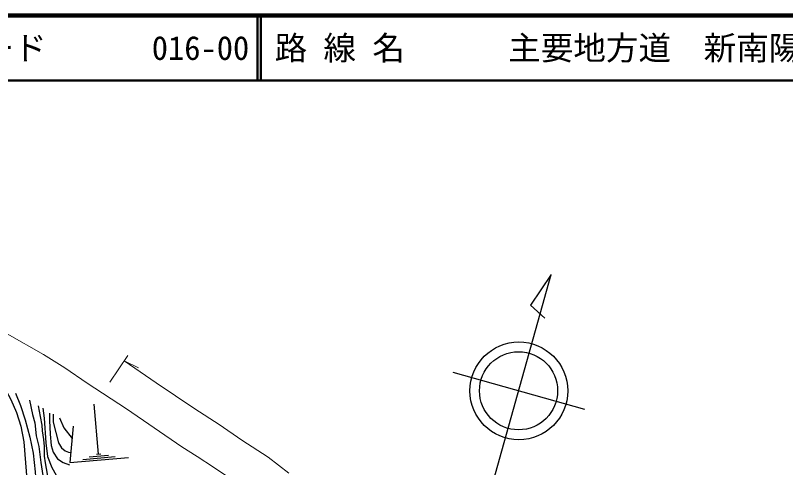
# Model space of a CAD drawing. Units: millimetres at full size, sheet at 1:1000; details may follow other scales. Extents: x 40000 to 680000, y 20000 to 380000.
# Drawn here: x 140586 to 258822, y 310592 to 380000 of the extents above; entities that cross this region are included whole.
import ezdxf
from ezdxf.enums import TextEntityAlignment as Align

# ---------------------------------------------------------------- set-up
doc = ezdxf.new("R2010")
doc.units = ezdxf.units.MM
doc.header["$LTSCALE"] = 1000
for name, color, linetype, lineweight in [('M-BGD', 7, 'Continuous', 25), ('M-BMK-SRVR', 3, 'Continuous', 25), ('M-STR-HTXT', 7, 'Continuous', 13), ('M-TTL', 2, 'Continuous', 140), ('M-TTL-LINE', 7, 'Continuous', 50)]:
    doc.layers.add(name, color=color, linetype=linetype, lineweight=lineweight)
doc.layers.add('M-TTL-TXT', color=7, linetype='Continuous')
doc.styles.add('ＭＳ ゴシック', font='')
doc.styles.get('ＭＳ ゴシック').set_extended_font_data('MS Gothic')

msp = doc.modelspace()

# ---------------------------------------------------------------- linework, layer by layer
at = {"layer": 'M-BGD'}
for p, q in [((153359, 312667), (152683, 320320)), ((150921, 311853), (155902, 312286)), ((151891, 312238), (154880, 312498)), ((153011, 312637), (153708, 312697))]:
    msp.add_line(p, q, dxfattribs=at)
for points in [[(138815, 323039), (139892, 321053), (140751, 319041), (141431, 316952), (141881, 314550), (142833, 302316), (143331, 299887), (143520, 298860)], [(140615, 321992), (141375, 320138), (142097, 317935), (142780, 315263), (143308, 312790), (143619, 309925), (143812, 307092), (143928, 303068), (144121, 301275), (144414, 299435), (144771, 298663), (145433, 297850), (146179, 297363)], [(142760, 320924), (143223, 318746), (143549, 317462), (143797, 315449), (144169, 313825), (144509, 311356), (144874, 308698), (145338, 306537), (145448, 304985), (145671, 303410), (146205, 302321), (147078, 301269)], [(144088, 320090), (144402, 318445), (144665, 317089), (144697, 316253), (144888, 314910), (144986, 313835), (145012, 312344), (145130, 311335), (145609, 308714), (146134, 307042), (146678, 305640), (147430, 304029)], [(144821, 319705), (144992, 318191), (145273, 314391), (145513, 312281), (146182, 310610), (146844, 309432), (147968, 308236)], [(145812, 318950), (145816, 317840), (145936, 315739), (146062, 313969), (146396, 312976), (147056, 311927), (147904, 311372), (148872, 310992)], [(146360, 318787), (146407, 317560), (147194, 314400), (147648, 313607), (148231, 313185), (148761, 312950), (149075, 312921)], [(147374, 318216), (148033, 316711), (149277, 315052)], [(149455, 316937), (148929, 311379), (157945, 312162)]]:
    msp.add_lwpolyline(points, dxfattribs=at)
at = {"layer": 'M-BMK-SRVR'}
for p, q in [((213914, 308422), (222837, 340223)), ((222837, 340223), (219647, 335539)), ((219647, 335539), (221866, 333518)), ((207722, 325219), (227941, 319546))]:
    msp.add_line(p, q, dxfattribs=at)
for centre, radius in [((217872, 322371), 7500), ((217831, 322383), 6000)]:
    msp.add_circle(centre, radius, dxfattribs=at)
at = {"layer": 'M-STR-HTXT'}
for p, q in [((155057, 323701), (157846, 327802)), ((157293, 326988), (159493, 325899))]:
    msp.add_line(p, q, dxfattribs=at)
for points in [[(139298, 331098), (144885, 327964), (148160, 325905), (151613, 323560), (157617, 319599), (166115, 313780), (168479, 312292), (170991, 310674), (173189, 309195)], [(157293, 326988), (162217, 323622), (168136, 319607), (171851, 317195), (175354, 314801), (179376, 312211), (182577, 309745)]]:
    msp.add_lwpolyline(points, dxfattribs=at)
at = {"layer": 'M-TTL'}
msp.add_line((680000, 380000), (40000, 380000), dxfattribs=at)
at = {"layer": 'M-TTL-LINE'}
for p, q in [((177750, 380000), (177750, 370000)), ((178250, 380000), (178250, 370000)), ((40000, 370000), (680000, 370000))]:
    msp.add_line(p, q, dxfattribs=at)

# ---------------------------------------------------------------- texts
at = {"layer": 'M-TTL-TXT', "style": 'ＭＳ ゴシック'}
for s, p in [('路 線 名', (180380, 375000)), ('主要地方道\u3000新南陽津和野線', (216234, 375000)), ('図面コード', (120380, 375000)), ('016-00', (161521, 375000))]:
    msp.add_text(s, height=3666, dxfattribs=at).set_placement(p, align=Align.MIDDLE_LEFT)

doc.saveas('drawing.dxf')
